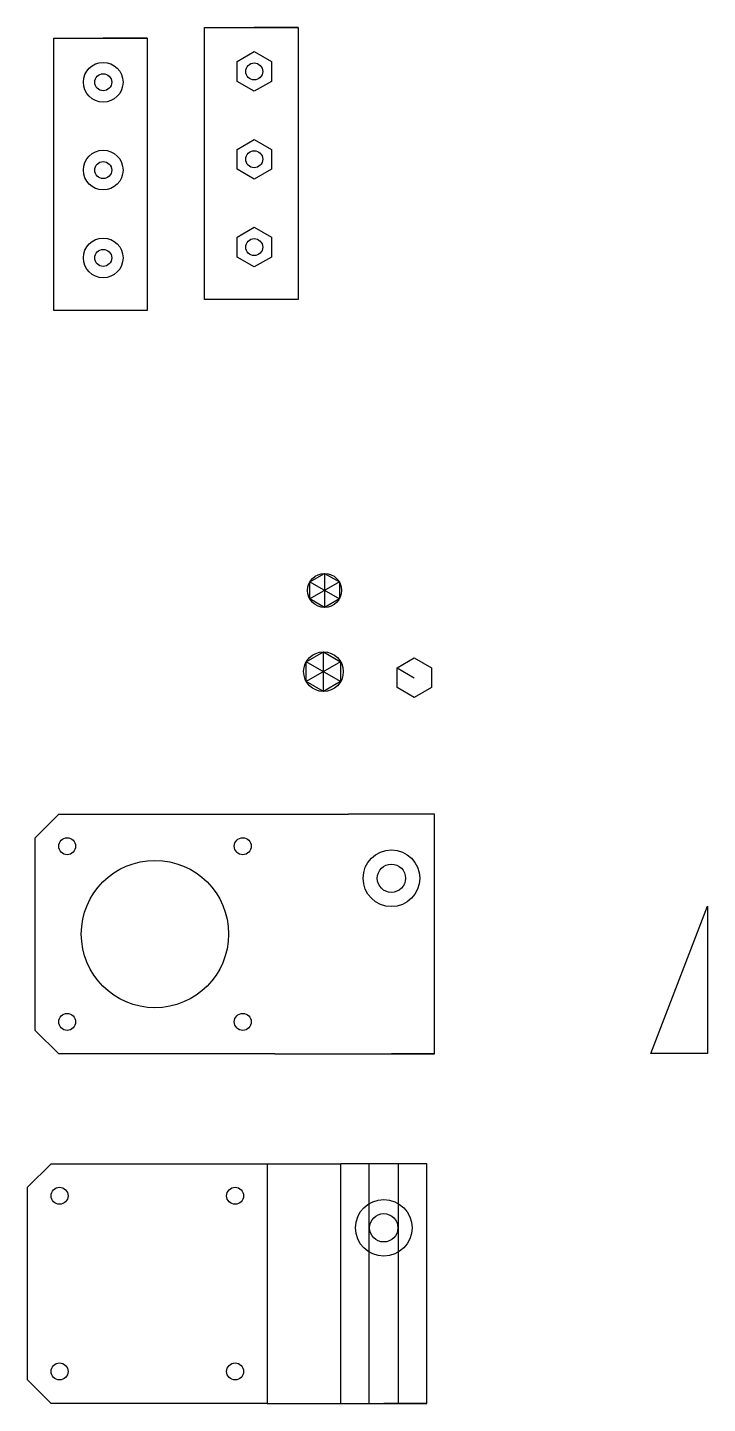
# Model space of a CAD drawing. Header units: inches. Extents: x 22 to 142, y 25 to 268.
import ezdxf

# ---------------------------------------------------------------- set-up
doc = ezdxf.new("R2010")
doc.units = ezdxf.units.IN
doc.header["$MEASUREMENT"] = 0
doc.layers.get('0').update_dxf_attribs({"true_color": 0xc2ced6})

msp = doc.modelspace()

# ---------------------------------------------------------------- linework, layer by layer
for p, q in [((69.61, 267.65), (61.86, 267.65)), ((42.96, 265.74), (35.21, 265.74)), ((71.7, 169.82), (74.3, 171.32)), ((74.3, 171.32), (74.3, 165.32)), ((74.3, 171.32), (76.9, 169.82)), ((76.9, 169.82), (71.7, 166.82)), ((71.7, 169.82), (76.9, 166.82)), ((71.7, 166.82), (71.7, 169.82)), ((76.9, 169.82), (76.9, 166.82)), ((74.3, 165.32), (71.7, 166.82)), ((76.9, 166.82), (74.3, 165.32)), ((71.06, 155.73), (74.09, 157.48)), ((77.12, 155.73), (71.06, 152.23)), ((77.12, 152.23), (71.06, 155.73)), ((71.06, 152.23), (71.06, 155.73)), ((74.09, 150.48), (74.09, 157.48)), ((74.09, 157.48), (77.12, 155.73)), ((77.12, 155.73), (77.12, 152.23)), ((87.08, 154.66), (90.11, 152.91)), ((74.09, 150.48), (71.06, 152.23)), ((77.12, 152.23), (74.09, 150.48)), ((23.19, 124.67), (27.34, 128.82)), ((27.34, 128.82), (65.49, 128.82)), ((65.49, 128.82), (78.49, 128.82)), ((83.49, 128.82), (78.49, 128.82)), ((88.69, 128.82), (83.49, 128.82)), ((93.69, 128.82), (88.69, 128.82)), ((93.69, 86.52), (93.69, 128.82)), ((23.19, 90.67), (23.19, 124.67)), ((27.34, 86.52), (23.19, 90.67)), ((65.49, 86.52), (27.34, 86.52)), ((65.49, 86.52), (78.49, 86.52)), ((78.49, 86.52), (83.49, 86.52)), ((83.49, 86.52), (88.69, 86.52)), ((93.69, 86.52), (86.09, 86.52)), ((88.69, 86.52), (93.69, 86.52)), ((21.84, 62.98), (25.99, 67.13)), ((25.99, 67.13), (64.14, 67.13)), ((64.14, 67.13), (64.14, 24.83)), ((64.14, 67.13), (77.14, 67.13)), ((77.14, 24.83), (77.14, 67.13)), ((82.14, 67.13), (77.14, 67.13)), ((82.14, 24.83), (82.14, 67.13)), ((87.34, 67.13), (82.14, 67.13)), ((87.34, 24.83), (87.34, 67.13)), ((92.34, 67.13), (87.34, 67.13)), ((92.34, 24.83), (92.34, 67.13)), ((21.84, 28.98), (21.84, 62.98)), ((25.99, 24.83), (21.84, 28.98)), ((64.14, 24.83), (25.99, 24.83)), ((64.14, 24.83), (77.14, 24.83)), ((77.14, 24.83), (82.14, 24.83)), ((82.14, 24.83), (87.34, 24.83)), ((92.34, 24.83), (84.74, 24.83)), ((87.34, 24.83), (92.34, 24.83))]:
    msp.add_line(p, q)
for points in [[(69.61, 267.65), (69.61, 219.65), (53.11, 219.65), (53.11, 267.65)], [(42.96, 265.74), (42.96, 217.74), (26.46, 217.74), (26.46, 265.74)], [(61.86, 256.4), (58.83, 258.15), (58.83, 261.65), (61.86, 263.4), (64.89, 261.65), (64.89, 258.15)], [(61.86, 240.9), (58.83, 242.65), (58.83, 246.15), (61.86, 247.9), (64.89, 246.15), (64.89, 242.65)], [(61.86, 225.4), (58.83, 227.15), (58.83, 230.65), (61.86, 232.4), (64.89, 230.65), (64.89, 227.15)], [(90.11, 149.41), (87.08, 151.16), (87.08, 154.66), (90.11, 156.41), (93.15, 154.66), (93.15, 151.16)], [(141.9, 86.62), (131.9, 86.62), (141.9, 112.62)]]:
    msp.add_lwpolyline(points, close=True)
for centre, radius in [((35.21, 257.99), 3.5), ((61.86, 259.9), 1.5), ((35.21, 257.99), 1.5), ((35.21, 242.49), 3.5), ((61.86, 244.4), 1.5), ((35.21, 242.49), 1.5), ((35.21, 226.99), 3.5), ((35.21, 226.99), 1.5), ((61.86, 228.9), 1.5), ((74.3, 168.32), 3), ((74.09, 153.98), 3.5), ((28.84, 123.17), 1.5), ((59.84, 123.17), 1.5), ((86.09, 117.52), 5), ((44.34, 107.67), 13), ((86.09, 117.52), 2.5), ((28.84, 92.17), 1.5), ((59.84, 92.17), 1.5), ((27.49, 61.48), 1.5), ((58.49, 61.48), 1.5), ((84.74, 55.83), 5), ((84.74, 55.83), 2.5), ((27.49, 30.48), 1.5), ((58.49, 30.48), 1.5)]:
    msp.add_circle(centre, radius)

doc.saveas('drawing.dxf')
